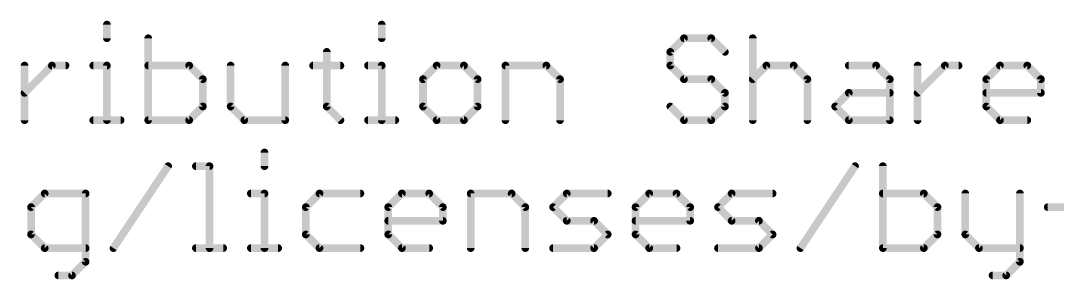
# Model space of a CAD drawing. Extents: x -17 to 166, y -13 to 51.
# Drawn here: x 43.52 to 64.1, y -10.7 to -5.57 of the extents above; entities that cross this region are included whole.
import ezdxf

# ---------------------------------------------------------------- set-up
doc = ezdxf.new("R2010")
doc.units = 0
doc.layers.add('51', color=53, linetype='CONTINUOUS')

msp = doc.modelspace()

# ---------------------------------------------------------------- linework, layer by layer
at = {"layer": '51', "const_width": 0.1524}
for points in [[(45.2307, -5.6456), (45.2307, -5.9168)], [(50.6879, -5.6456), (50.6879, -5.9168)], [(46.051, -5.9168), (46.051, -7.5438)], [(56.6908, -5.9168), (56.4197, -6.188)], [(57.2331, -5.9168), (56.6908, -5.9168)], [(57.5043, -6.188), (57.2331, -5.9168)], [(58.0568, -5.9168), (58.0568, -7.5438)], [(49.5965, -6.188), (49.5965, -7.2726)], [(56.4197, -6.188), (56.4197, -6.4591)], [(43.5953, -7.5438), (43.5953, -6.4591)], [(43.5953, -7.0015), (44.1376, -6.4591)], [(44.1376, -6.4591), (44.4088, -6.4591)], [(44.9596, -6.4591), (45.2307, -6.4591)], [(45.2307, -6.4591), (45.2307, -7.5438)], [(46.8645, -6.4591), (46.051, -6.4591)], [(47.1357, -6.7303), (46.8645, -6.4591)], [(47.6882, -6.4591), (47.6882, -7.2726)], [(48.7728, -7.5438), (48.7728, -6.4591)], [(49.3253, -6.4591), (49.8676, -6.4591)], [(50.4167, -6.4591), (50.6879, -6.4591)], [(50.6879, -6.4591), (50.6879, -7.5438)], [(51.7793, -6.4591), (51.5082, -6.7303)], [(52.3217, -6.4591), (51.7793, -6.4591)], [(52.5928, -6.7303), (52.3217, -6.4591)], [(53.1453, -7.5438), (53.1453, -6.4591)], [(53.1453, -6.4591), (53.9588, -6.4591)], [(53.9588, -6.4591), (54.23, -6.7303)], [(56.4197, -6.4591), (56.6908, -6.7303)], [(58.0568, -6.7303), (58.328, -6.4591)], [(58.328, -6.4591), (58.8703, -6.4591)], [(58.8703, -6.4591), (59.1415, -6.7303)], [(59.9651, -6.4591), (60.5075, -6.4591)], [(60.5075, -6.4591), (60.7786, -6.7303)], [(61.3311, -7.5438), (61.3311, -6.4591)], [(61.3311, -7.0015), (61.8735, -6.4591)], [(61.8735, -6.4591), (62.1446, -6.4591)], [(62.6954, -6.7303), (62.9666, -6.4591)], [(62.9666, -6.4591), (63.5089, -6.4591)], [(63.5089, -6.4591), (63.7801, -6.7303)], [(47.1357, -7.2726), (47.1357, -6.7303)], [(51.5082, -6.7303), (51.5082, -7.2726)], [(52.5928, -7.2726), (52.5928, -6.7303)], [(54.23, -6.7303), (54.23, -7.5438)], [(56.6908, -6.7303), (57.2331, -6.7303)], [(57.2331, -6.7303), (57.5043, -7.0015)], [(59.1415, -6.7303), (59.1415, -7.5438)], [(60.7786, -6.7303), (60.7786, -7.5438)], [(62.6954, -7.2726), (62.6954, -6.7303)], [(63.7801, -6.7303), (63.7801, -7.0015)], [(57.5043, -7.0015), (57.5043, -7.2726)], [(59.694, -7.2726), (59.9651, -7.0015)], [(59.9651, -7.0015), (60.7786, -7.0015)], [(63.7801, -7.0015), (62.6954, -7.0015)], [(46.8645, -7.5438), (47.1357, -7.2726)], [(47.6882, -7.2726), (47.9593, -7.5438)], [(49.5965, -7.2726), (49.8676, -7.5438)], [(51.5082, -7.2726), (51.7793, -7.5438)], [(52.3217, -7.5438), (52.5928, -7.2726)], [(56.6908, -7.5438), (56.4197, -7.2726)], [(57.5043, -7.2726), (57.2331, -7.5438)], [(59.9651, -7.5438), (59.694, -7.2726)], [(62.9666, -7.5438), (62.6954, -7.2726)], [(44.9596, -7.5438), (45.5019, -7.5438)], [(46.051, -7.5438), (46.8645, -7.5438)], [(47.9593, -7.5438), (48.7728, -7.5438)], [(50.4167, -7.5438), (50.9591, -7.5438)], [(51.7793, -7.5438), (52.3217, -7.5438)], [(57.2331, -7.5438), (56.6908, -7.5438)], [(60.7786, -7.5438), (59.9651, -7.5438)], [(63.5089, -7.5438), (62.9666, -7.5438)], [(48.3606, -8.1856), (48.3606, -8.4568)], [(45.3608, -10.0838), (46.4455, -8.4568)], [(46.998, -8.4568), (47.2691, -8.4568)], [(47.2691, -8.4568), (47.2691, -10.0838)], [(59.0038, -10.0838), (60.0885, -8.4568)], [(60.641, -8.4568), (60.641, -10.0838)], [(43.9948, -8.9991), (43.7237, -9.2703)], [(44.8083, -8.9991), (43.9948, -8.9991)], [(44.8083, -10.355), (44.8083, -8.9991)], [(48.0894, -8.9991), (48.3606, -8.9991)], [(48.3606, -8.9991), (48.3606, -10.0838)], [(49.452, -8.9991), (49.1809, -9.2703)], [(50.2655, -8.9991), (49.452, -8.9991)], [(50.818, -9.2703), (51.0892, -8.9991)], [(51.0892, -8.9991), (51.6315, -8.9991)], [(51.6315, -8.9991), (51.9027, -9.2703)], [(52.4552, -10.0838), (52.4552, -8.9991)], [(52.4552, -8.9991), (53.2687, -8.9991)], [(53.2687, -8.9991), (53.5398, -9.2703)], [(54.0923, -9.2703), (54.3635, -8.9991)], [(54.3635, -8.9991), (55.177, -8.9991)], [(55.7295, -9.2703), (56.0006, -8.9991)], [(56.0006, -8.9991), (56.543, -8.9991)], [(56.543, -8.9991), (56.8141, -9.2703)], [(57.3666, -9.2703), (57.6378, -8.9991)], [(57.6378, -8.9991), (58.4513, -8.9991)], [(61.4544, -8.9991), (60.641, -8.9991)], [(61.7256, -9.2703), (61.4544, -8.9991)], [(62.2781, -8.9991), (62.2781, -9.8126)], [(63.3628, -8.9991), (63.3628, -10.355)], [(43.7237, -9.2703), (43.7237, -9.8126)], [(49.1809, -9.2703), (49.1809, -9.8126)], [(50.818, -9.8126), (50.818, -9.2703)], [(51.9027, -9.2703), (51.9027, -9.5415)], [(53.5398, -9.2703), (53.5398, -10.0838)], [(54.3635, -9.5415), (54.0923, -9.2703)], [(55.7295, -9.8126), (55.7295, -9.2703)], [(56.8141, -9.2703), (56.8141, -9.5415)], [(57.6378, -9.5415), (57.3666, -9.2703)], [(61.7256, -9.8126), (61.7256, -9.2703)], [(63.9153, -9.2703), (64.9999, -9.2703)], [(51.9027, -9.5415), (50.818, -9.5415)], [(54.9058, -9.5415), (54.3635, -9.5415)], [(55.177, -9.8126), (54.9058, -9.5415)], [(56.8141, -9.5415), (55.7295, -9.5415)], [(58.1801, -9.5415), (57.6378, -9.5415)], [(58.4513, -9.8126), (58.1801, -9.5415)], [(43.7237, -9.8126), (43.9948, -10.0838)], [(49.1809, -9.8126), (49.452, -10.0838)], [(51.0892, -10.0838), (50.818, -9.8126)], [(54.9058, -10.0838), (55.177, -9.8126)], [(56.0006, -10.0838), (55.7295, -9.8126)], [(58.1801, -10.0838), (58.4513, -9.8126)], [(61.4544, -10.0838), (61.7256, -9.8126)], [(62.2781, -9.8126), (62.5493, -10.0838)], [(43.9948, -10.0838), (44.8083, -10.0838)], [(46.998, -10.0838), (47.5403, -10.0838)], [(48.0894, -10.0838), (48.6317, -10.0838)], [(49.452, -10.0838), (50.2655, -10.0838)], [(51.6315, -10.0838), (51.0892, -10.0838)], [(54.0923, -10.0838), (54.9058, -10.0838)], [(56.543, -10.0838), (56.0006, -10.0838)], [(57.3666, -10.0838), (58.1801, -10.0838)], [(60.641, -10.0838), (61.4544, -10.0838)], [(62.5493, -10.0838), (63.3628, -10.0838)], [(44.5372, -10.6261), (44.8083, -10.355)], [(63.3628, -10.355), (63.0916, -10.6261)], [(44.266, -10.6261), (44.5372, -10.6261)], [(63.0916, -10.6261), (62.8204, -10.6261)]]:
    msp.add_lwpolyline(points, dxfattribs=at)
at = {"layer": '51', "const_width": 0.0762}
for points in [[(45.2688, -5.6456, 1), (45.1926, -5.6456)], [(50.726, -5.6456, 1), (50.6498, -5.6456)], [(45.1926, -5.9168, 1), (45.2688, -5.9168)], [(46.0891, -5.9168, 1), (46.0129, -5.9168)], [(50.6498, -5.9168, 1), (50.726, -5.9168)], [(56.6908, -5.8787, 1), (56.6908, -5.9549)], [(56.7178, -5.9438, 1), (56.6639, -5.8899)], [(57.2601, -5.8899, 1), (57.2062, -5.9438)], [(57.2331, -5.9549, 1), (57.2331, -5.8787)], [(58.0949, -5.9168, 1), (58.0187, -5.9168)], [(49.6346, -6.188, 1), (49.5584, -6.188)], [(56.3927, -6.161, 1), (56.4466, -6.2149)], [(56.4578, -6.188, 1), (56.3816, -6.188)], [(57.4774, -6.2149, 1), (57.5313, -6.161)], [(43.6334, -6.4591, 1), (43.5572, -6.4591)], [(44.1376, -6.421, 1), (44.1376, -6.4972)], [(44.1645, -6.4861, 1), (44.1106, -6.4322)], [(44.4088, -6.4972, 1), (44.4088, -6.421)], [(44.9596, -6.421, 1), (44.9596, -6.4972)], [(45.2688, -6.4591, 1), (45.1926, -6.4591)], [(45.2307, -6.4972, 1), (45.2307, -6.421)], [(46.051, -6.421, 1), (46.051, -6.4972)], [(46.8914, -6.4322, 1), (46.8375, -6.4861)], [(46.8645, -6.4972, 1), (46.8645, -6.421)], [(47.7263, -6.4591, 1), (47.6501, -6.4591)], [(48.8109, -6.4591, 1), (48.7347, -6.4591)], [(49.3253, -6.421, 1), (49.3253, -6.4972)], [(49.8676, -6.4972, 1), (49.8676, -6.421)], [(50.4167, -6.421, 1), (50.4167, -6.4972)], [(50.726, -6.4591, 1), (50.6498, -6.4591)], [(50.6879, -6.4972, 1), (50.6879, -6.421)], [(51.7793, -6.421, 1), (51.7793, -6.4972)], [(51.8063, -6.4861, 1), (51.7524, -6.4322)], [(52.3486, -6.4322, 1), (52.2947, -6.4861)], [(52.3217, -6.4972, 1), (52.3217, -6.421)], [(53.1834, -6.4591, 1), (53.1072, -6.4591)], [(53.1453, -6.421, 1), (53.1453, -6.4972)], [(53.9858, -6.4322, 1), (53.9319, -6.4861)], [(53.9588, -6.4972, 1), (53.9588, -6.421)], [(56.4466, -6.4322, 1), (56.3927, -6.4861)], [(56.3816, -6.4591, 1), (56.4578, -6.4591)], [(58.328, -6.421, 1), (58.328, -6.4972)], [(58.3549, -6.4861, 1), (58.301, -6.4322)], [(58.8972, -6.4322, 1), (58.8434, -6.4861)], [(58.8703, -6.4972, 1), (58.8703, -6.421)], [(59.9651, -6.421, 1), (59.9651, -6.4972)], [(60.5344, -6.4322, 1), (60.4805, -6.4861)], [(60.5075, -6.4972, 1), (60.5075, -6.421)], [(61.3692, -6.4591, 1), (61.293, -6.4591)], [(61.8735, -6.421, 1), (61.8735, -6.4972)], [(61.9004, -6.4861, 1), (61.8465, -6.4322)], [(62.1446, -6.4972, 1), (62.1446, -6.421)], [(62.9666, -6.421, 1), (62.9666, -6.4972)], [(62.9935, -6.4861, 1), (62.9396, -6.4322)], [(63.5359, -6.4322, 1), (63.482, -6.4861)], [(63.5089, -6.4972, 1), (63.5089, -6.421)], [(47.1738, -6.7303, 1), (47.0976, -6.7303)], [(47.1087, -6.7572, 1), (47.1626, -6.7034)], [(51.5463, -6.7303, 1), (51.4701, -6.7303)], [(51.4812, -6.7034, 1), (51.5351, -6.7572)], [(52.6309, -6.7303, 1), (52.5547, -6.7303)], [(52.5659, -6.7572, 1), (52.6198, -6.7034)], [(54.2681, -6.7303, 1), (54.1919, -6.7303)], [(54.2031, -6.7572, 1), (54.2569, -6.7034)], [(56.6908, -6.6922, 1), (56.6908, -6.7684)], [(56.6639, -6.7572, 1), (56.7178, -6.7034)], [(57.2601, -6.7034, 1), (57.2062, -6.7572)], [(57.2331, -6.7684, 1), (57.2331, -6.6922)], [(58.0299, -6.7034, 1), (58.0838, -6.7572)], [(59.1796, -6.7303, 1), (59.1034, -6.7303)], [(59.1145, -6.7572, 1), (59.1684, -6.7034)], [(60.8167, -6.7303, 1), (60.7405, -6.7303)], [(60.7517, -6.7572, 1), (60.8056, -6.7034)], [(62.7335, -6.7303, 1), (62.6573, -6.7303)], [(62.6685, -6.7034, 1), (62.7224, -6.7572)], [(63.8182, -6.7303, 1), (63.742, -6.7303)], [(63.7531, -6.7572, 1), (63.807, -6.7034)], [(43.5683, -6.9745, 1), (43.6222, -7.0284)], [(57.5424, -7.0015, 1), (57.4662, -7.0015)], [(57.4774, -7.0284, 1), (57.5313, -6.9745)], [(59.9651, -6.9634, 1), (59.9651, -7.0396)], [(59.9921, -7.0284, 1), (59.9382, -6.9745)], [(60.7786, -7.0396, 1), (60.7786, -6.9634)], [(61.3042, -6.9745, 1), (61.3581, -7.0284)], [(62.6954, -6.9634, 1), (62.6954, -7.0396)], [(63.742, -7.0015, 1), (63.8182, -7.0015)], [(63.7801, -7.0396, 1), (63.7801, -6.9634)], [(47.1626, -7.2996, 1), (47.1087, -7.2457)], [(47.7151, -7.2457, 1), (47.6612, -7.2996)], [(49.6234, -7.2457, 1), (49.5695, -7.2996)], [(51.5351, -7.2457, 1), (51.4812, -7.2996)], [(52.6198, -7.2996, 1), (52.5659, -7.2457)], [(56.4466, -7.2457, 1), (56.3927, -7.2996)], [(57.5313, -7.2996, 1), (57.4774, -7.2457)], [(59.7209, -7.2457, 1), (59.667, -7.2996)], [(62.7224, -7.2457, 1), (62.6685, -7.2996)], [(47.0976, -7.2726, 1), (47.1738, -7.2726)], [(47.6501, -7.2726, 1), (47.7263, -7.2726)], [(49.5584, -7.2726, 1), (49.6346, -7.2726)], [(51.4701, -7.2726, 1), (51.5463, -7.2726)], [(52.5547, -7.2726, 1), (52.6309, -7.2726)], [(57.4662, -7.2726, 1), (57.5424, -7.2726)], [(59.667, -7.2457, 1), (59.7209, -7.2996)], [(62.6573, -7.2726, 1), (62.7335, -7.2726)], [(43.5572, -7.5438, 1), (43.6334, -7.5438)], [(44.9596, -7.5057, 1), (44.9596, -7.5819)], [(45.1926, -7.5438, 1), (45.2688, -7.5438)], [(45.5019, -7.5819, 1), (45.5019, -7.5057)], [(46.051, -7.5057, 1), (46.051, -7.5819)], [(46.0129, -7.5438, 1), (46.0891, -7.5438)], [(46.8376, -7.5169, 1), (46.8914, -7.5707)], [(46.8645, -7.5819, 1), (46.8645, -7.5057)], [(47.9593, -7.5057, 1), (47.9593, -7.5819)], [(47.9324, -7.5707, 1), (47.9863, -7.5169)], [(48.7347, -7.5438, 1), (48.8109, -7.5438)], [(48.7728, -7.5819, 1), (48.7728, -7.5057)], [(49.8407, -7.5707, 1), (49.8946, -7.5169)], [(50.4167, -7.5057, 1), (50.4167, -7.5819)], [(50.6498, -7.5438, 1), (50.726, -7.5438)], [(50.9591, -7.5819, 1), (50.9591, -7.5057)], [(51.7793, -7.5057, 1), (51.7793, -7.5819)], [(51.7524, -7.5707, 1), (51.8063, -7.5169)], [(52.2947, -7.5169, 1), (52.3486, -7.5707)], [(52.3217, -7.5819, 1), (52.3217, -7.5057)], [(53.1072, -7.5438, 1), (53.1834, -7.5438)], [(54.1919, -7.5438, 1), (54.2681, -7.5438)], [(56.6908, -7.5057, 1), (56.6908, -7.5819)], [(56.6639, -7.5707, 1), (56.7178, -7.5169)], [(57.2062, -7.5169, 1), (57.2601, -7.5707)], [(57.2331, -7.5819, 1), (57.2331, -7.5057)], [(58.0187, -7.5438, 1), (58.0949, -7.5438)], [(59.1034, -7.5438, 1), (59.1796, -7.5438)], [(59.9651, -7.5057, 1), (59.9651, -7.5819)], [(59.9382, -7.5707, 1), (59.9921, -7.5169)], [(60.7405, -7.5438, 1), (60.8167, -7.5438)], [(60.7786, -7.5819, 1), (60.7786, -7.5057)], [(61.293, -7.5438, 1), (61.3692, -7.5438)], [(62.9666, -7.5057, 1), (62.9666, -7.5819)], [(62.9396, -7.5707, 1), (62.9935, -7.5169)], [(63.5089, -7.5819, 1), (63.5089, -7.5057)], [(48.3987, -8.1856, 1), (48.3225, -8.1856)], [(46.4772, -8.4779, 1), (46.4138, -8.4357)], [(46.998, -8.4187, 1), (46.998, -8.4949)], [(47.3072, -8.4568, 1), (47.231, -8.4568)], [(47.2691, -8.4949, 1), (47.2691, -8.4187)], [(48.3225, -8.4568, 1), (48.3987, -8.4568)], [(60.1202, -8.4779, 1), (60.0568, -8.4357)], [(60.6791, -8.4568, 1), (60.6029, -8.4568)], [(43.9948, -8.961, 1), (43.9948, -9.0372)], [(44.0218, -9.0261, 1), (43.9679, -8.9722)], [(44.8464, -8.9991, 1), (44.7702, -8.9991)], [(44.8083, -9.0372, 1), (44.8083, -8.961)], [(48.0894, -8.961, 1), (48.0894, -9.0372)], [(48.3987, -8.9991, 1), (48.3225, -8.9991)], [(48.3606, -9.0372, 1), (48.3606, -8.961)], [(49.452, -8.961, 1), (49.452, -9.0372)], [(49.479, -9.0261, 1), (49.4251, -8.9722)], [(50.2655, -9.0372, 1), (50.2655, -8.961)], [(51.0892, -8.961, 1), (51.0892, -9.0372)], [(51.1161, -9.0261, 1), (51.0622, -8.9722)], [(51.6584, -8.9722, 1), (51.6046, -9.0261)], [(51.6315, -9.0372, 1), (51.6315, -8.961)], [(52.4933, -8.9991, 1), (52.4171, -8.9991)], [(52.4552, -8.961, 1), (52.4552, -9.0372)], [(53.2956, -8.9722, 1), (53.2417, -9.0261)], [(53.2687, -9.0372, 1), (53.2687, -8.961)], [(54.3635, -8.961, 1), (54.3635, -9.0372)], [(54.3904, -9.0261, 1), (54.3365, -8.9722)], [(55.177, -9.0372, 1), (55.177, -8.961)], [(56.0006, -8.961, 1), (56.0006, -9.0372)], [(56.0276, -9.0261, 1), (55.9737, -8.9722)], [(56.5699, -8.9722, 1), (56.516, -9.0261)], [(56.543, -9.0372, 1), (56.543, -8.961)], [(57.6378, -8.961, 1), (57.6378, -9.0372)], [(57.6647, -9.0261, 1), (57.6109, -8.9722)], [(58.4513, -9.0372, 1), (58.4513, -8.961)], [(60.641, -8.961, 1), (60.641, -9.0372)], [(61.4814, -8.9722, 1), (61.4275, -9.0261)], [(61.4544, -9.0372, 1), (61.4544, -8.961)], [(62.3162, -8.9991, 1), (62.24, -8.9991)], [(63.4009, -8.9991, 1), (63.3247, -8.9991)], [(43.7618, -9.2703, 1), (43.6856, -9.2703)], [(43.6967, -9.2434, 1), (43.7506, -9.2972)], [(49.219, -9.2703, 1), (49.1428, -9.2703)], [(49.1539, -9.2434, 1), (49.2078, -9.2972)], [(50.8561, -9.2703, 1), (50.7799, -9.2703)], [(50.7911, -9.2434, 1), (50.845, -9.2972)], [(51.9408, -9.2703, 1), (51.8646, -9.2703)], [(51.8757, -9.2972, 1), (51.9296, -9.2434)], [(53.5779, -9.2703, 1), (53.5017, -9.2703)], [(53.5129, -9.2972, 1), (53.5668, -9.2434)], [(54.1193, -9.2434, 1), (54.0654, -9.2972)], [(54.0654, -9.2434, 1), (54.1193, -9.2972)], [(55.7676, -9.2703, 1), (55.6914, -9.2703)], [(55.7025, -9.2434, 1), (55.7564, -9.2972)], [(56.8522, -9.2703, 1), (56.776, -9.2703)], [(56.7872, -9.2972, 1), (56.8411, -9.2434)], [(57.3936, -9.2434, 1), (57.3397, -9.2972)], [(57.3397, -9.2434, 1), (57.3936, -9.2972)], [(61.7637, -9.2703, 1), (61.6875, -9.2703)], [(61.6987, -9.2972, 1), (61.7526, -9.2434)], [(63.9153, -9.2322, 1), (63.9153, -9.3084)], [(50.818, -9.5034, 1), (50.818, -9.5796)], [(51.9027, -9.5796, 1), (51.9027, -9.5034)], [(54.3635, -9.5034, 1), (54.3635, -9.5796)], [(54.9328, -9.5145, 1), (54.8789, -9.5684)], [(54.9058, -9.5796, 1), (54.9058, -9.5034)], [(55.7295, -9.5034, 1), (55.7295, -9.5796)], [(56.8141, -9.5796, 1), (56.8141, -9.5034)], [(57.6378, -9.5034, 1), (57.6378, -9.5796)], [(58.2071, -9.5145, 1), (58.1532, -9.5684)], [(58.1801, -9.5796, 1), (58.1801, -9.5034)], [(51.8646, -9.5415, 1), (51.9408, -9.5415)], [(54.3365, -9.5684, 1), (54.3904, -9.5145)], [(56.776, -9.5415, 1), (56.8522, -9.5415)], [(57.6109, -9.5684, 1), (57.6647, -9.5145)], [(43.7506, -9.7857, 1), (43.6967, -9.8396)], [(43.6856, -9.8126, 1), (43.7618, -9.8126)], [(49.2078, -9.7857, 1), (49.1539, -9.8396)], [(49.1428, -9.8126, 1), (49.219, -9.8126)], [(50.845, -9.7857, 1), (50.7911, -9.8396)], [(50.7799, -9.8126, 1), (50.8561, -9.8126)], [(55.2039, -9.8396, 1), (55.15, -9.7857)], [(55.15, -9.8396, 1), (55.2039, -9.7857)], [(55.7564, -9.7857, 1), (55.7025, -9.8396)], [(55.6914, -9.8126, 1), (55.7676, -9.8126)], [(58.4782, -9.8396, 1), (58.4244, -9.7857)], [(58.4244, -9.8396, 1), (58.4782, -9.7857)], [(61.6875, -9.8126, 1), (61.7637, -9.8126)], [(61.7525, -9.8396, 1), (61.6987, -9.7857)], [(62.305, -9.7857, 1), (62.2512, -9.8396)], [(62.24, -9.8126, 1), (62.3162, -9.8126)], [(43.9948, -10.0457, 1), (43.9948, -10.1219)], [(43.9679, -10.1107, 1), (44.0218, -10.0569)], [(44.8083, -10.1219, 1), (44.8083, -10.0457)], [(45.3291, -10.0627, 1), (45.3925, -10.1049)], [(46.998, -10.0457, 1), (46.998, -10.1219)], [(47.231, -10.0838, 1), (47.3072, -10.0838)], [(47.5403, -10.1219, 1), (47.5403, -10.0457)], [(48.0894, -10.0457, 1), (48.0894, -10.1219)], [(48.3225, -10.0838, 1), (48.3987, -10.0838)], [(48.6317, -10.1219, 1), (48.6317, -10.0457)], [(49.452, -10.0457, 1), (49.452, -10.1219)], [(49.4251, -10.1107, 1), (49.479, -10.0569)], [(50.2655, -10.1219, 1), (50.2655, -10.0457)], [(51.0892, -10.0457, 1), (51.0892, -10.1219)], [(51.0622, -10.1107, 1), (51.1161, -10.0569)], [(51.6315, -10.1219, 1), (51.6315, -10.0457)], [(52.4171, -10.0838, 1), (52.4933, -10.0838)], [(53.5017, -10.0838, 1), (53.5779, -10.0838)], [(54.0923, -10.0457, 1), (54.0923, -10.1219)], [(54.8789, -10.0569, 1), (54.9328, -10.1107)], [(54.9058, -10.1219, 1), (54.9058, -10.0457)], [(56.0006, -10.0457, 1), (56.0006, -10.1219)], [(55.9737, -10.1107, 1), (56.0276, -10.0569)], [(56.543, -10.1219, 1), (56.543, -10.0457)], [(57.3666, -10.0457, 1), (57.3666, -10.1219)], [(58.1532, -10.0569, 1), (58.2071, -10.1107)], [(58.1801, -10.1219, 1), (58.1801, -10.0457)], [(58.9721, -10.0627, 1), (59.0355, -10.1049)], [(60.641, -10.0457, 1), (60.641, -10.1219)], [(60.6029, -10.0838, 1), (60.6791, -10.0838)], [(61.4275, -10.0569, 1), (61.4814, -10.1107)], [(61.4544, -10.1219, 1), (61.4544, -10.0457)], [(62.5493, -10.0457, 1), (62.5493, -10.1219)], [(62.5223, -10.1107, 1), (62.5762, -10.0569)], [(63.3628, -10.1219, 1), (63.3628, -10.0457)], [(44.8353, -10.3819, 1), (44.7814, -10.328)], [(63.3897, -10.3819, 1), (63.3358, -10.328)], [(44.7702, -10.355, 1), (44.8464, -10.355)], [(63.3247, -10.355, 1), (63.4009, -10.355)], [(44.266, -10.588, 1), (44.266, -10.6642)], [(44.5102, -10.5992, 1), (44.5641, -10.6531)], [(44.5372, -10.6642, 1), (44.5372, -10.588)], [(62.8204, -10.588, 1), (62.8204, -10.6642)], [(63.0647, -10.5992, 1), (63.1185, -10.6531)], [(63.0916, -10.6642, 1), (63.0916, -10.588)]]:
    msp.add_lwpolyline(points, format="xyb", dxfattribs=at)

doc.saveas('drawing.dxf')
